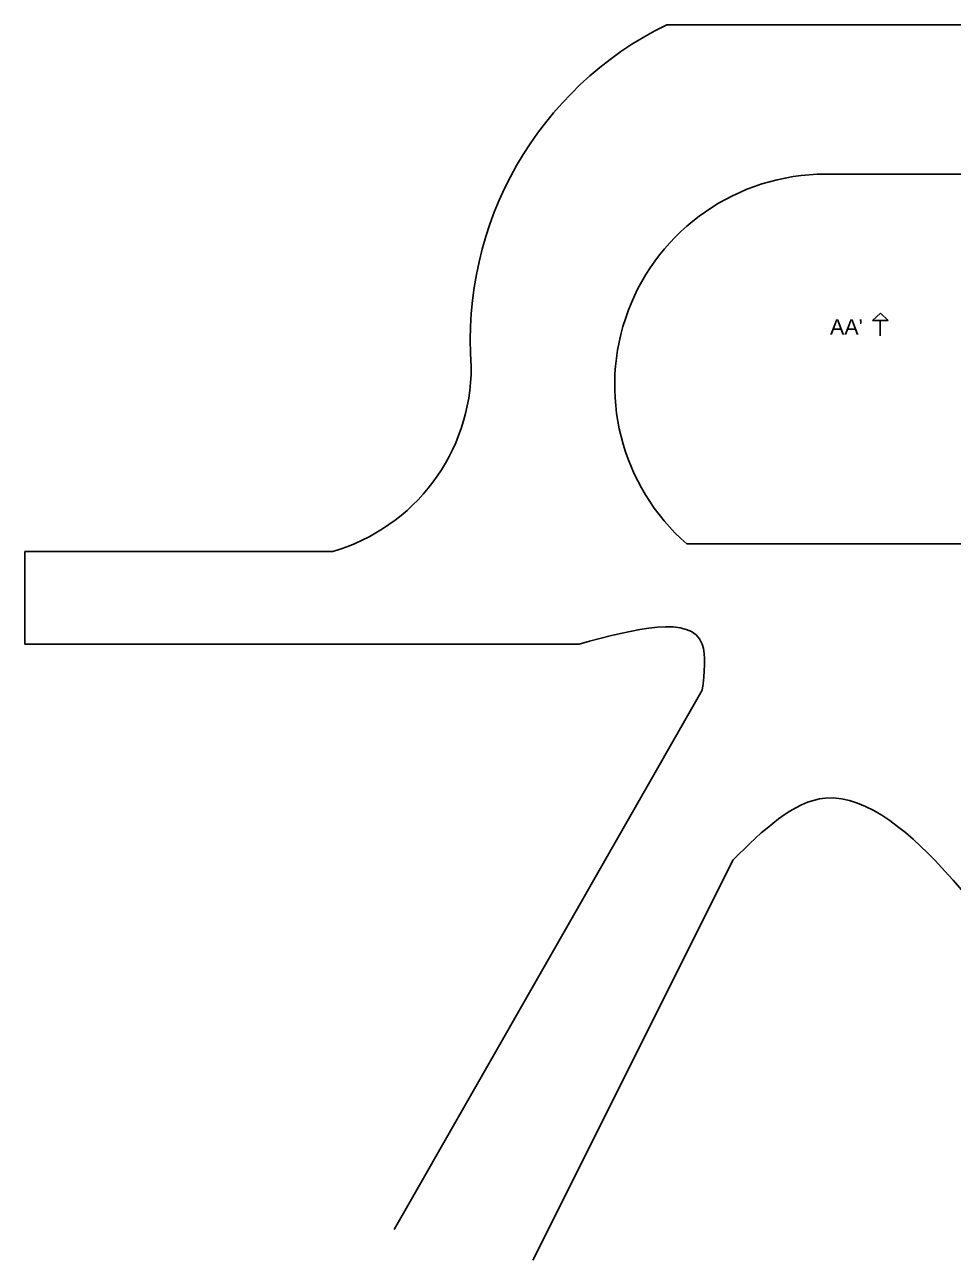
# Model space of a CAD drawing. Header units: millimetres. Extents: x -5657 to 14604, y -1609 to 2067.
# Drawn here: x 2144 to 2747, y 998 to 1800 of the extents above; entities that cross this region are included whole.
import ezdxf

# ---------------------------------------------------------------- set-up
doc = ezdxf.new("R2010")
doc.units = ezdxf.units.MM
doc.linetypes.add('ACAD_ISO02W100', pattern=[15, 12, -3])
doc.layers.get('0').update_dxf_attribs({"color": 4})
doc.layers.add('str palen', color=220, linetype='Continuous')
doc.styles.get("Standard").update_dxf_attribs({"font": 'arial.ttf'})

msp = doc.modelspace()

# ---------------------------------------------------------------- linework, layer by layer
at = {"linetype": 'Continuous'}
msp.add_line((2779.62, 1800), (2561, 1800), dxfattribs=at)
for p, q in [((2774, 1703), (2664, 1703)), ((2774, 1463), (2574, 1463)), ((2344, 1458), (2144, 1458)), ((2144, 1458), (2144, 1398)), ((2144, 1398), (2504, 1398)), ((2584, 1368), (2384, 1018)), ((2474, 998), (2604, 1258))]:
    msp.add_line(p, q)
msp.add_arc((2661.08, 1595.42), 227.75, 116.06829, 184.38637, dxfattribs=at)
for centre, radius, start, end in [((2664, 1566.12), 136.88, 90, 228.88791), ((2309, 1578), 125, 286.2602, 0)]:
    msp.add_arc(centre, radius, start, end)
for points in [[(2504, 1398), (2584, 1398), (2584, 1368)], [(2604, 1258), (2664, 1298), (2744, 1248), (2784, 1198)]]:
    msp.add_spline(points, degree=3)
at = {"layer": 'str palen', "linetype": 'ACAD_ISO02W100'}
for p, q in [((2694.62, 1608), (2699.78, 1612.79)), ((2699.78, 1612.79), (2704.62, 1608)), ((2699.62, 1608), (2694.62, 1608)), ((2699.62, 1598), (2699.62, 1608)), ((2704.62, 1608), (2699.62, 1608))]:
    msp.add_line(p, q, dxfattribs=at)

# ---------------------------------------------------------------- texts
at = {"layer": 'str palen', "linetype": 'ACAD_ISO02W100', "insert": (2666.93, 1608.85), "char_height": 10, "attachment_point": 1}
msp.add_mtext_dynamic_manual_height_columns("AA'", width=46.3338, gutter_width=12.5, heights=[0], dxfattribs=at)

doc.saveas('drawing.dxf')
